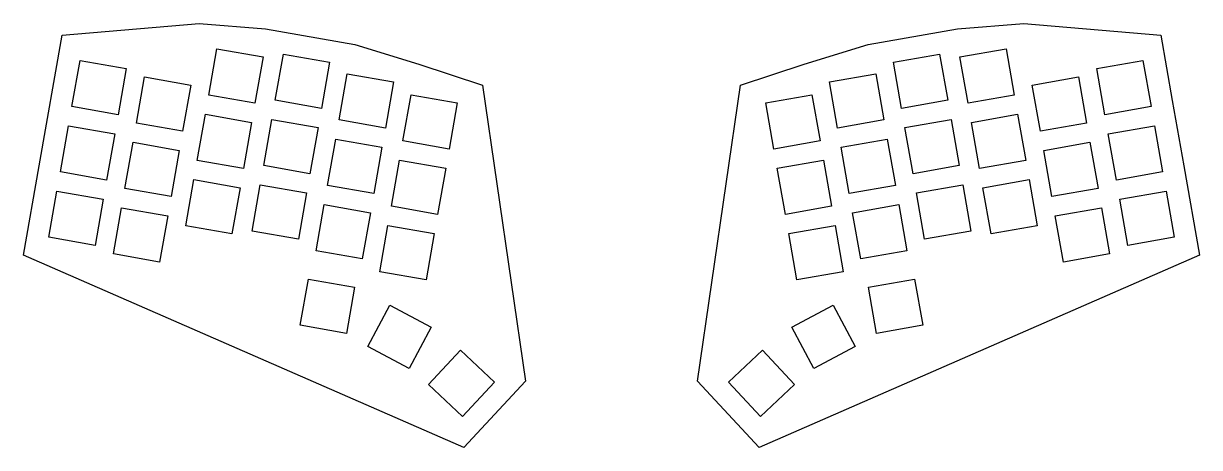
# Model space of a CAD drawing. Header units: millimetres. Extents: x -4 to 347, y -121 to 5.
import ezdxf

# ---------------------------------------------------------------- set-up
doc = ezdxf.new("R2010")
doc.units = ezdxf.units.MM
doc.layers.add('OUTLINE', color=1, linetype='CONTINUOUS')
doc.layers.add('SWITCH', color=2, linetype='CONTINUOUS')

msp = doc.modelspace()

# ---------------------------------------------------------------- linework, layer by layer
at = {"layer": 'OUTLINE'}
for points in [[(-4.036186, -63.604178), (0.660997, -36.965129), (7.541857, 2.056891), (48.383152, 5.495416), (68.225632, 3.931411), (94.864681, -0.765772), (113.945161, -6.644602), (132.960871, -12.900622), (145.798087, -101.249969), (127.350031, -121.033087)], [(197.101913, -101.249969), (209.939129, -12.900622), (228.954839, -6.644602), (248.035319, -0.765772), (274.674368, 3.931411), (294.516848, 5.495416), (335.358143, 2.056891), (338.798573, -17.454119), (342.239003, -36.965129), (346.936186, -63.604178), (215.549969, -121.033087)]]:
    msp.add_lwpolyline(points, close=True, dxfattribs=at)
at = {"layer": 'SWITCH'}
for points in [[(53.675968, -2.063508), (67.463277, -4.494583), (65.032202, -18.281892), (51.244893, -15.850817)], [(275.436723, -4.494583), (289.224032, -2.063508), (291.655107, -15.850817), (277.867798, -18.281892)], [(12.834673, -5.502033), (26.621982, -7.933108), (24.190907, -21.720417), (10.403598, -19.289342)], [(73.518448, -3.627513), (87.305757, -6.058588), (84.874682, -19.845897), (71.087373, -17.414822)], [(255.594243, -6.058588), (269.381552, -3.627513), (271.812627, -17.414822), (258.025318, -19.845897)], [(316.278018, -7.933108), (330.065327, -5.502033), (332.496402, -19.289342), (318.709093, -21.720417)], [(32.080888, -10.441698), (45.868197, -12.872773), (43.437122, -26.660082), (29.649813, -24.229007)], [(92.598928, -9.506343), (106.386237, -11.937418), (103.955162, -25.724727), (90.167853, -23.293652)], [(236.513763, -11.937418), (250.301072, -9.506343), (252.732147, -23.293652), (238.944838, -25.724727)], [(297.031803, -12.872773), (310.819112, -10.441698), (313.250187, -24.229007), (299.462878, -26.660082)], [(111.614638, -15.762363), (125.401947, -18.193438), (122.970872, -31.980747), (109.183563, -29.549672)], [(217.498053, -18.193438), (231.285362, -15.762363), (233.716437, -29.549672), (219.929128, -31.980747)], [(50.235538, -21.574518), (64.022847, -24.005593), (61.591772, -37.792902), (47.804463, -35.361827)], [(70.078018, -23.138523), (83.865327, -25.569598), (81.434252, -39.356907), (67.646943, -36.925832)], [(259.034673, -25.569598), (272.821982, -23.138523), (275.253057, -36.925832), (261.465748, -39.356907)], [(278.877153, -24.005593), (292.664462, -21.574518), (295.095537, -35.361827), (281.308228, -37.792902)], [(9.394243, -25.013043), (23.181552, -27.444118), (20.750477, -41.231427), (6.963168, -38.800352)], [(319.718448, -27.444118), (333.505757, -25.013043), (335.936832, -38.800352), (322.149523, -41.231427)], [(28.640458, -29.952708), (42.427767, -32.383783), (39.996692, -46.171092), (26.209383, -43.740017)], [(89.158498, -29.017353), (102.945807, -31.448428), (100.514732, -45.235737), (86.727423, -42.804662)], [(239.954193, -31.448428), (253.741502, -29.017353), (256.172577, -42.804662), (242.385268, -45.235737)], [(300.472233, -32.383783), (314.259542, -29.952708), (316.690617, -43.740017), (302.903308, -46.171092)], [(108.174208, -35.273373), (121.961517, -37.704448), (119.530442, -51.491757), (105.743133, -49.060682)], [(220.938483, -37.704448), (234.725792, -35.273373), (237.156867, -49.060682), (223.369558, -51.491757)], [(46.795108, -41.085528), (60.582417, -43.516603), (58.151342, -57.303912), (44.364033, -54.872837)], [(282.317583, -43.516603), (296.104892, -41.085528), (298.535967, -54.872837), (284.748658, -57.303912)], [(5.953813, -44.524053), (19.741122, -46.955128), (17.310047, -60.742437), (3.522738, -58.311362)], [(66.637588, -42.649533), (80.424897, -45.080608), (77.993822, -58.867917), (64.206513, -56.436842)], [(262.475103, -45.080608), (276.262412, -42.649533), (278.693487, -56.436842), (264.906178, -58.867917)], [(323.158878, -46.955128), (336.946187, -44.524053), (339.377262, -58.311362), (325.589953, -60.742437)], [(85.718068, -48.528363), (99.505377, -50.959438), (97.074302, -64.746747), (83.286993, -62.315672)], [(243.394623, -50.959438), (257.181932, -48.528363), (259.613007, -62.315672), (245.825698, -64.746747)], [(25.201933, -49.463718), (38.989242, -51.894793), (36.558167, -65.682102), (22.770858, -63.251027)], [(303.910758, -51.894793), (317.698067, -49.463718), (320.129142, -63.251027), (306.341833, -65.682102)], [(104.733778, -54.784383), (118.521087, -57.215458), (116.090012, -71.002767), (102.302703, -68.571692)], [(224.378913, -57.215458), (238.166222, -54.784383), (240.597297, -68.571692), (226.809988, -71.002767)], [(80.999383, -70.757808), (94.786692, -73.188883), (92.355617, -86.976192), (78.568308, -84.545117)], [(248.113308, -73.188883), (261.900617, -70.757808), (264.331692, -84.545117), (250.544383, -86.976192)], [(105.309668, -78.544066), (117.670934, -85.116668), (111.098332, -97.477934), (98.737066, -90.905332)], [(225.229066, -85.116668), (237.590332, -78.544066), (244.162934, -90.905332), (231.801668, -97.477934)], [(126.337013, -92.024036), (136.575964, -101.572013), (127.027987, -111.810964), (116.789036, -102.262987)], [(206.324036, -101.572013), (216.562987, -92.024036), (226.110964, -102.262987), (215.872013, -111.810964)]]:
    msp.add_lwpolyline(points, close=True, dxfattribs=at)

doc.saveas('drawing.dxf')
